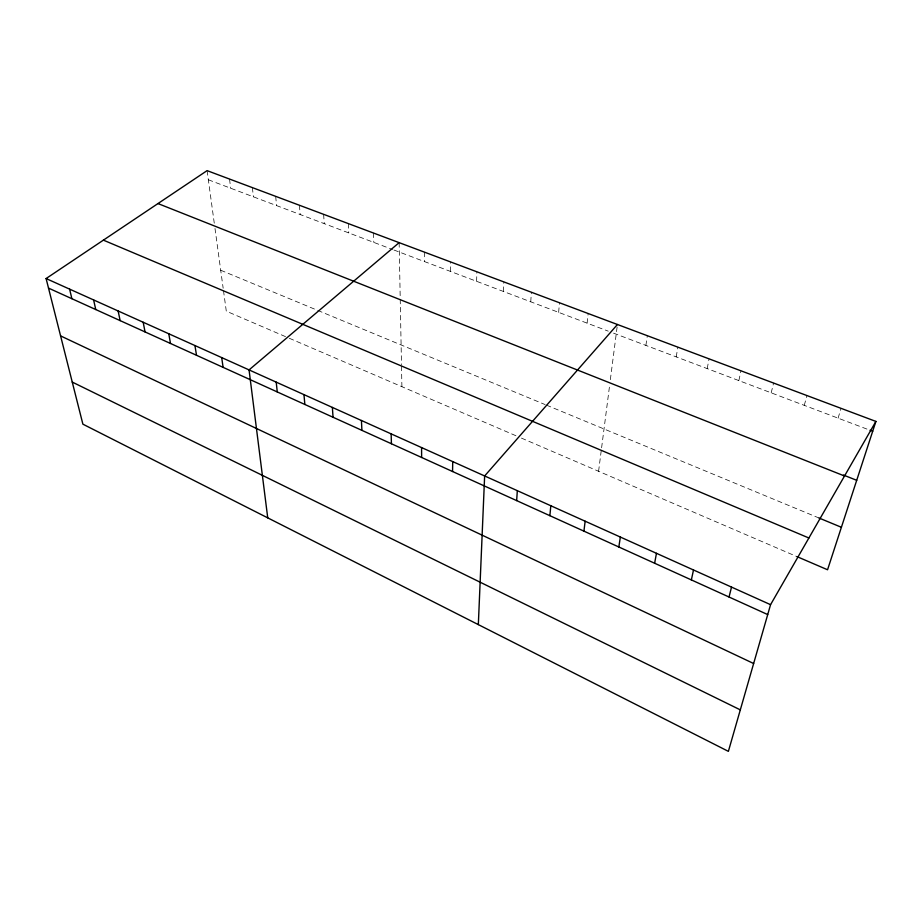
<?xml version="1.0" encoding="UTF-8"?>
<svg xmlns="http://www.w3.org/2000/svg" width="922" height="922" viewBox="0 0 922 922"><rect width="100%" height="100%" fill="white"/><g stroke="black" fill="none" stroke-linecap="round" stroke-linejoin="round"><path stroke-width="0.69" stroke-dasharray="4.61 3.46" d="M450.339 271.379L450.478 261.894M476.605 281.314L476.905 271.806M503.4 291.467L503.885 281.925M530.749 301.817L531.395 292.239M558.64 312.374L559.481 302.773M587.118 323.149L588.155 313.526M598.585 471.28L601.259 450.466M601.605 447.781L609.638 385.235M610.352 379.657L617.44 324.498M645.884 345.404L647.336 335.712M676.206 356.883L677.877 347.168M707.186 368.604L709.087 358.865M738.845 380.59L740.988 370.828M771.195 392.841L773.593 383.045M804.272 405.357L806.923 395.55M838.098 418.162L841.025 408.331M208.337 179.767L392.611 249.516M393.948 250.023L608.266 331.159M613.556 333.165L868.697 429.744M220.704 270.238L316.488 309.896M317.756 310.426L545.156 404.597M546.458 405.138L818.828 517.933M285.52 336.634L226.293 311.163L223.539 290.972M289.289 338.259L516.216 435.852M521.426 438.1L796.896 556.577M207.093 170.639L214.411 224.219M214.999 228.46L223.159 288.217M229.532 179.052L230.661 188.215M252.386 187.627L253.4 196.824M275.678 196.351L276.565 205.594M299.42 205.26L300.18 214.526M323.622 214.33L324.244 223.643M348.309 223.585L348.781 232.932M373.479 233.024L373.802 242.405M399.145 242.647L400.206 297.887M400.229 299.247L401.485 364.709M401.508 366.126L401.9 386.687M424.558 252.179L424.581 261.629"/><path stroke-width="1.38" d="M452.552 471.511L452.737 461.599M478.334 624.609L484.638 475.959L617.44 324.498M516.654 500.6L517.323 490.677M549.881 515.686L550.814 505.752M583.926 531.141L585.147 521.207M618.835 546.988L620.356 537.053M654.632 563.238L656.464 553.304M691.362 579.903L693.505 569.98M729.037 597.007L731.526 587.095M875.9 421.412L770.562 604.671L728.38 751.361L82.888 424.166L46.1 278.548L207.093 170.639L875.9 421.412L827.553 569.761L796.896 556.577M399.145 242.647L249.055 369.906L267.737 517.864M870.034 430.251L872.685 431.254M843.434 475.037L856.699 480.304M157.973 203.566L844.529 475.994M818.828 517.933L841.394 527.28M103.391 240.146L808.894 537.999M46.1 278.548L770.562 604.671M48.509 288.102L767.715 614.571M60.587 335.896L753.643 663.517M72.25 382.065L740.32 709.871M69.599 289.128L71.893 298.716M93.606 299.938L95.761 309.55M118.12 310.968L120.148 320.614M143.175 322.251L145.054 331.92M168.772 333.776L170.501 343.468M194.934 345.554L196.513 355.281M221.695 357.598L223.101 367.348M276.208 382.134L277.268 391.942M303.972 394.628L304.848 404.458M332.369 407.42L333.049 417.263M361.424 420.49L361.908 430.355M391.147 433.882L391.424 443.759M421.573 447.573L421.631 457.473"/></g></svg>
